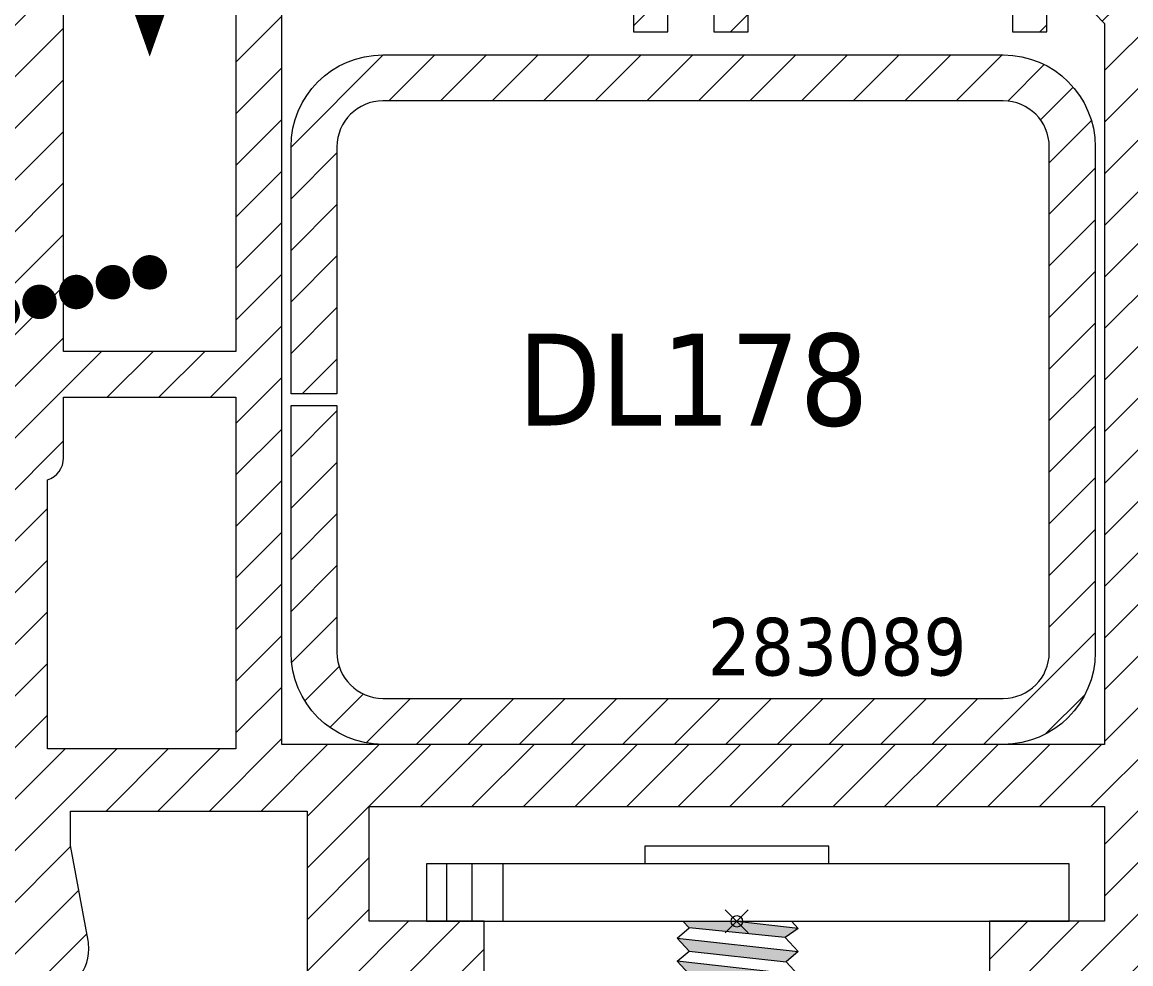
# Model space of a CAD drawing. Header units: millimetres. Extents: x -20000 to 230000, y -17405 to 25402.
# Drawn here: x 146561.4 to 146609.65, y -12549.92 to -12508.94 of the extents above; entities that cross this region are included whole.
import ezdxf

# ---------------------------------------------------------------- set-up
doc = ezdxf.new("R2010")
doc.units = ezdxf.units.MM
doc.header["$PDMODE"] = 35
doc.header["$PDSIZE"] = 0.5
doc.layers.get('0').update_dxf_attribs({"lineweight": 13})
doc.layers.get('Defpoints').update_dxf_attribs({"true_color": 0xc2a584})
doc.layers.add('0 - Invisible', color=43, linetype='Continuous', lineweight=0, plot=False)
for name, color, linetype, lineweight in [('1 - Acier', 160, 'Continuous', 13), ('1 - Cotation', 32, 'Continuous', 13), ('1 - PVC', 7, 'Continuous', 13)]:
    doc.layers.add(name, color=color, linetype=linetype, lineweight=lineweight)
doc.layers.add('1 - Cache', color=7, linetype='Continuous', lineweight=0, true_color=0xffffff)
doc.styles.add('Texte Poralu', font='tahomabd.ttf')
doc.dimstyles.new('100 - 1000', dxfattribs={"dimtxt": 15, "dimasz": 15, "dimexe": 5, "dimexo": 2.5, "dimgap": 8, "dimtad": 1, "dimdec": 1, "dimtxsty": 'Texte Poralu', "dimcen": 10, "dimazin": 0, "dimtfac": 1, "dimtdec": 1, "dimtmove": 0, "dimatfit": 3, "dimfxl": 1, "dimarcsym": 0})
doc.dimstyles.new('30 - 1000', dxfattribs={"dimtxt": 10, "dimasz": 10, "dimexe": 5, "dimexo": 2.5, "dimgap": 5, "dimtad": 1, "dimdec": 1, "dimtxsty": 'Texte Poralu', "dimcen": 5, "dimazin": 0, "dimtfac": 1, "dimtdec": 1, "dimtmove": 0, "dimatfit": 3, "dimfxl": 1, "dimarcsym": 0})

# ---------------------------------------------------------------- blocks, each defined once
blk = doc.blocks.new('*D1694')
at = {"layer": 'Defpoints', "color": 0, "lineweight": -2, "transparency": 16777216}
blk.add_line((147840.0000000001, -11795.66835877718), (147875.9922766959, -11795.66835877718), dxfattribs=at)
at = {"layer": 'Defpoints', "color": 0, "transparency": 16777216}
for p in [(147837.5000000001, -11795.66835877718), (147837.5000000002, -11795.66835877718), (143000, -14005.6683587772)]:
    blk.add_point(p, dxfattribs=at)
at = {"layer": 'Defpoints', "color": 0, "transparency": 16777216, "insert": (147859.2461383481, -11785.46352331714), "char_height": 10, "attachment_point": 5, "style": 'Texte Poralu'}
blk.add_mtext('2210', dxfattribs=at)
blk = doc.blocks.new('*D1695')
at = {"layer": 'Defpoints', "color": 0, "lineweight": -2, "transparency": 16777216}
blk.add_line((148120.0000000001, -11615.66835877718), (148155.9922766959, -11615.66835877718), dxfattribs=at)
at = {"layer": 'Defpoints', "color": 0, "transparency": 16777216}
for p in [(148117.5000000001, -11615.66835877718), (148117.5000000002, -11615.66835877718), (143000, -14005.6683587772)]:
    blk.add_point(p, dxfattribs=at)
at = {"layer": 'Defpoints', "color": 0, "transparency": 16777216, "insert": (148139.2461383481, -11605.46016535878), "char_height": 10, "attachment_point": 5, "style": 'Texte Poralu'}
blk.add_mtext('2390', dxfattribs=at)
blk = doc.blocks.new('*D1696')
at = {"layer": 'Defpoints', "color": 0, "lineweight": -2, "transparency": 16777216}
blk.add_line((148420.0000000001, -11505.6683587772), (148455.9922766959, -11505.6683587772), dxfattribs=at)
at = {"layer": 'Defpoints', "color": 0, "transparency": 16777216}
for p in [(148417.5000000001, -11505.6683587772), (148417.5000000001, -11505.6683587772), (143000, -14005.6683587772)]:
    blk.add_point(p, dxfattribs=at)
at = {"layer": 'Defpoints', "color": 0, "transparency": 16777216, "insert": (148439.246138348, -11495.46352331716), "char_height": 10, "attachment_point": 5, "style": 'Texte Poralu'}
blk.add_mtext('2500', dxfattribs=at)
blk = doc.blocks.new('*D1697')
at = {"layer": 'Defpoints', "color": 0, "lineweight": -2, "transparency": 16777216}
blk.add_line((147750.0000000001, -11805.66835877718), (147785.9922766962, -11805.66835877718), dxfattribs=at)
at = {"layer": 'Defpoints', "color": 0, "transparency": 16777216}
for p in [(147747.5000000001, -11805.66835877718), (147747.5000000005, -11805.66835877718), (143000, -14005.6683587772)]:
    blk.add_point(p, dxfattribs=at)
at = {"layer": 'Defpoints', "color": 0, "transparency": 16777216, "insert": (147769.2461383484, -11795.46352331714), "char_height": 10, "attachment_point": 5, "style": 'Texte Poralu'}
blk.add_mtext('2200', dxfattribs=at)
blk = doc.blocks.new('*U417')
at = {"layer": '1 - Acier', "linetype": 'ByBlock'}
h = blk.add_hatch(color=256, dxfattribs=at)
h.paths.add_polyline_path([(-0.1319388488609541, 9.094947017729282e-13), (-2.341059734662849, 9.094947017729282e-13), (-2.071149410279758, -0.2876097322105124), (2.100806369788188, -0.7085434022692425), (2.672532832795696, -0.3116070413443595)])
h.paths.add_polyline_path([(-2.598227167200093, -0.7321226444573767), (-2.071149410285215, -1.293763600085185), (2.145455075873543, -1.76227382147863), (2.672532832799334, -1.317760909228127)])
h.paths.add_polyline_path([(-2.598227167203731, -1.738276512335688), (-2.071149410281577, -2.299917467968953), (2.145455075879, -2.768427689362397), (2.672532832797515, -2.323914777110076)])
h.paths.add_polyline_path([(-2.598227167201912, -2.744430380219455), (-2.071149410285215, -3.306071335849083), (2.145455075879, -3.774581557242527), (2.672532832797515, -3.330068644990206)])
h.paths.add_polyline_path([(-2.598227167200093, -3.750584248103223), (-2.071149410283396, -4.312225203731032), (2.145455075879, -4.780735425126295), (2.672532832797515, -4.336222512872155)])
h.paths.add_polyline_path([(-2.598227167201912, -4.756738115983353), (-2.071149410283396, -5.3183790716148), (2.145455075880819, -5.786889293008244), (2.672532832799334, -5.342376380754104)])
h.paths.add_polyline_path([(-2.598227167201912, -5.762891983865302), (-2.071149410285215, -6.324532939494929), (2.145455075877181, -6.793043160886555), (2.672532832797515, -6.348530248637871)])
h.paths.add_polyline_path([(-2.598227167201912, -6.769045851747251), (-2.071149410285215, -7.330686807378697), (2.145455075877181, -7.799197028770323), (2.672532832797515, -7.35468411651982)])
h.paths.add_polyline_path([(-2.598227167200093, -7.7751997196292), (-2.071149410283396, -8.336840675260646), (2.145455075880819, -8.805350896652271), (2.672532832799334, -8.360837984398131)])
h.paths.add_polyline_path([(-2.598227167203731, -8.78135358750933), (-2.071149410283396, -9.342994543142595), (2.145455075879, -9.81150476453604), (2.672532832795696, -9.366991852281899)])
h.paths.add_polyline_path([(-2.598227167201912, -9.787507455391278), (-2.071149410283396, -10.34914841102272), (2.145455075879, -10.81765863241617), (2.672532832797515, -10.37314572016567)])
h.paths.add_polyline_path([(-2.598227167201912, -10.79366132327323), (-2.071149410283396, -11.35530227890649), (2.145455075875362, -11.82381250029994), (2.672532832795696, -11.3792995880458)])
h.paths.add_polyline_path([(-2.598227167201912, -11.79981519115518), (-2.071149410283396, -12.36145614678844), (2.145455075877181, -12.82996636818007), (2.672532832799334, -12.38545345592956)])
h.paths.add_polyline_path([(-2.598227167201912, -12.80596905903712), (-2.071149410283396, -13.36761001467039), (2.145455075877181, -13.83612023606383), (2.672532832795696, -13.39160732380969)])
h.paths.add_polyline_path([(-2.598227167200093, -13.81212292692271), (-2.071149410283396, -14.37376388255052), (2.145455075879, -14.84227410394396), (2.672532832799334, -14.39776119169346)])
h.paths.add_polyline_path([(-2.598227167201912, -14.81827679480284), (-2.071149410283396, -15.37991775043429), (-1.809540957738135, -15.40898527014633), (2.666520869714077, -15.40898527015179), (2.672532832793877, -15.40391505957177)])
for p, q in [((-2.598227167201912, -1.738276512339326), (-2.5702682626561, -1.714697270149372)), ((-2.071149410283396, -2.299917467968953), (-2.598227167201912, -1.738276512339326)), ((-2.598227167201912, -2.744430380219455), (-2.071149410283396, -2.299917467968953)), ((-2.071149410283396, -3.306071335850902), (-2.598227167201912, -2.744430380219455)), ((-2.598227167201912, -2.744430380219455), (2.672532832797515, -3.330068644990206)), ((2.672532832797515, -3.330068644990206), (2.145455075877181, -2.768427689360578)), ((-2.598227167201912, -3.750584248101404), (-2.071149410283396, -3.306071335850902)), ((2.145455075877181, -3.774581557242527), (-2.071149410283396, -3.306071335850902)), ((2.672532832797515, -3.330068644990206), (2.145455075877181, -3.774581557242527)), ((-2.071149410283396, -4.312225203732851), (-2.598227167201912, -3.750584248101404)), ((-2.598227167201912, -3.750584248101404), (2.672532832797515, -4.336222512872155)), ((2.672532832797515, -4.336222512872155), (2.145455075877181, -3.774581557242527)), ((-2.598227167201912, -4.756738115983353), (-2.071149410283396, -4.312225203732851)), ((2.145455075877181, -4.780735425124476), (-2.071149410283396, -4.312225203732851)), ((2.672532832797515, -4.336222512872155), (2.145455075877181, -4.780735425124476)), ((-2.071149410283396, -5.3183790716148), (-2.598227167201912, -4.756738115983353)), ((-2.598227167201912, -4.756738115983353), (2.672532832797515, -5.342376380754104)), ((2.672532832797515, -5.342376380754104), (2.145455075877181, -4.780735425124476)), ((-2.598227167201912, -5.762891983865302), (-2.071149410283396, -5.3183790716148)), ((-2.071149410283396, -6.324532939496748), (-2.598227167201912, -5.762891983865302)), ((-2.598227167201912, -5.762891983865302), (2.672532832797515, -6.348530248636052)), ((2.145455075877181, -5.786889293006425), (-2.071149410283396, -5.3183790716148)), ((2.672532832797515, -5.342376380754104), (2.145455075877181, -5.786889293006425)), ((2.672532832797515, -6.348530248636052), (2.145455075877181, -5.786889293006425)), ((-2.598227167201912, -6.769045851747251), (-2.071149410283396, -6.324532939496748)), ((2.145455075877181, -6.793043160888374), (-2.071149410283396, -6.324532939496748)), ((2.672532832797515, -6.348530248636052), (2.145455075877181, -6.793043160888374)), ((-2.071149410283396, -7.330686807378697), (-2.598227167201912, -6.769045851747251)), ((-2.598227167201912, -6.769045851747251), (2.672532832797515, -7.354684116518001)), ((2.672532832797515, -7.354684116518001), (2.145455075877181, -6.793043160888374)), ((-2.598227167201912, -7.7751997196292), (-2.071149410283396, -7.330686807378697)), ((2.145455075877181, -7.799197028770323), (-2.071149410283396, -7.330686807378697)), ((2.672532832797515, -7.354684116518001), (2.145455075877181, -7.799197028770323)), ((-2.071149410283396, -8.336840675260646), (-2.598227167201912, -7.7751997196292)), ((-2.598227167201912, -7.7751997196292), (2.672532832797515, -8.36083798439995)), ((2.672532832797515, -8.36083798439995), (2.145455075877181, -7.799197028770323)), ((-2.598227167201912, -8.781353587511148), (-2.071149410283396, -8.336840675260646)), ((2.145455075877181, -8.805350896652271), (-2.071149410283396, -8.336840675260646)), ((2.672532832797515, -8.36083798439995), (2.145455075877181, -8.805350896652271)), ((-2.071149410283396, -9.342994543142595), (-2.598227167201912, -8.781353587511148)), ((-2.598227167201912, -8.781353587511148), (2.672532832797515, -9.366991852281899)), ((2.672532832797515, -9.366991852281899), (2.145455075877181, -8.805350896652271)), ((-2.598227167201912, -9.787507455393097), (-2.071149410283396, -9.342994543142595)), ((2.145455075877181, -9.81150476453422), (-2.071149410283396, -9.342994543142595)), ((2.672532832797515, -9.366991852281899), (2.145455075877181, -9.81150476453422)), ((-2.071149410283396, -10.34914841102454), (-2.598227167201912, -9.787507455393097)), ((-2.598227167201912, -9.787507455393097), (2.672532832797515, -10.37314572016385)), ((2.672532832797515, -10.37314572016385), (2.145455075877181, -9.81150476453422)), ((-2.598227167201912, -10.79366132327505), (-2.071149410283396, -10.34914841102454)), ((2.145455075877181, -10.81765863241617), (-2.071149410283396, -10.34914841102454)), ((2.672532832797515, -10.37314572016385), (2.145455075877181, -10.81765863241617)), ((-2.071149410283396, -11.35530227890649), (-2.598227167201912, -10.79366132327505)), ((-2.598227167201912, -10.79366132327505), (2.672532832797515, -11.3792995880458)), ((2.672532832797515, -11.3792995880458), (2.145455075877181, -10.81765863241617)), ((-2.598227167201912, -11.79981519115699), (-2.071149410283396, -11.35530227890649)), ((2.145455075877181, -11.82381250029812), (-2.071149410283396, -11.35530227890649)), ((2.672532832797515, -11.3792995880458), (2.145455075877181, -11.82381250029812)), ((-2.071149410283396, -12.36145614678844), (-2.598227167201912, -11.79981519115699)), ((-2.598227167201912, -11.79981519115699), (2.672532832797515, -12.38545345592775)), ((2.672532832797515, -12.38545345592775), (2.145455075877181, -11.82381250029812)), ((-2.598227167201912, -12.80596905903894), (-2.071149410283396, -12.36145614678844)), ((2.145455075877181, -12.82996636818007), (-2.071149410283396, -12.36145614678844)), ((2.672532832797515, -12.38545345592775), (2.145455075877181, -12.82996636818007)), ((-2.071149410283396, -13.36761001467039), (-2.598227167201912, -12.80596905903894)), ((-2.598227167201912, -12.80596905903894), (2.672532832797515, -13.39160732380969)), ((2.672532832797515, -13.39160732380969), (2.145455075877181, -12.82996636818007)), ((-2.598227167201912, -13.81212292692089), (-2.071149410283396, -13.36761001467039)), ((2.145455075877181, -13.83612023606202), (-2.071149410283396, -13.36761001467039)), ((2.672532832797515, -13.39160732380969), (2.145455075877181, -13.83612023606202)), ((-2.071149410283396, -14.37376388255234), (-2.598227167201912, -13.81212292692089)), ((-2.598227167201912, -13.81212292692089), (2.672532832797515, -14.39776119169164)), ((2.672532832797515, -14.39776119169164), (2.145455075877181, -13.83612023606202)), ((-2.598227167201912, -14.81827679480284), (-2.071149410283396, -14.37376388255234)), ((2.145455075877181, -14.84227410394396), (-2.071149410283396, -14.37376388255234)), ((2.672532832797515, -14.39776119169164), (2.145455075877181, -14.84227410394396)), ((-2.071149410283396, -15.37991775043429), (-2.598227167201912, -14.81827679480284)), ((-2.598227167201912, -14.81827679480284), (2.672532832797515, -15.40391505957359)), ((2.672532832797515, -15.40391505957359), (2.145455075877181, -14.84227410394396)), ((-2.598227167201912, -15.40898527014997), (-2.598227167201912, -15.40898527014997)), ((-1.809540957749049, -15.40898527014633), (-2.071149410283396, -15.37991775043429)), ((2.666520869712258, -15.40898527015179), (-1.809540957749049, -15.40898527014633)), ((2.672532832797515, -15.40391505957359), (2.666520869712258, -15.40898527015179))]:
    blk.add_line(p, q, dxfattribs=at)
for points in [[(4.000000000000001, 2.499999999999091), (4.000000000000001, 3.269392237766624), (-4, 3.269392237766624), (-4, 2.500000000000909)], [(-12.63378229391128, 2.500000000000909), (-12.63378229391128, 9.094947017729282e-13)], [(-11.52694870436244, 2.500000000000909), (-11.52694870436244, 9.094947017729282e-13)], [(-10.17949923135529, 2.500000000000909), (-10.17949923135529, 9.094947017729282e-13)], [(-2.071149410283396, -1.293763600087004), (-2.598227167201912, -0.7321226444573767), (2.672532832797515, -1.317760909228127), (2.100806369786369, -0.7085434022692425), (-2.071149410283396, -0.2876097322068745), (-2.341059734664668, 9.094947017729282e-13)], [(2.380101985747388, 9.094947017729282e-13), (2.672532832797515, -0.3116070413461784), (-0.1319388488664111, 9.094947017729282e-13)], [(-2.598227167201912, -0.7321226444573767), (-2.071149410283396, -0.2876097322068745)], [(2.672532832797515, -0.3116070413461784), (2.100806369786369, -0.7085434022692425)], [(2.672532832797515, -1.317760909228127), (2.145455075877181, -1.76227382147863)]]:
    blk.add_lwpolyline(points, dxfattribs=at)
for points in [[(-13.5, 2.500000000000909), (-13.5, 9.094947017729282e-13), (14.45930138959739, -9.094947017729282e-13), (14.45930138959739, 2.499999999999091)], [(2.145455075877181, -1.76227382147863), (2.672532832797515, -2.323914777110076), (-2.598227167201912, -1.738276512339326), (-2.071149410283396, -1.293763600087004)], [(2.672532832797515, -2.323914777110076), (-2.598227167201912, -1.738276512339326), (-2.071149410283396, -2.299917467968953), (2.145455075877181, -2.768427689360578)]]:
    blk.add_lwpolyline(points, close=True, dxfattribs=at)
blk = doc.blocks.new('*U418')
at = {"layer": '1 - Acier', "linetype": 'ByBlock'}
h = blk.add_hatch(color=256, dxfattribs=at)
h.paths.add_polyline_path([(5.929604999999363, 1.317689999999857), (4.96329372923902, 1.493380243078718), (4.685162751720789, 1.607638021439925), (4.396052781119586, 1.690278267478789), (4.099554961920155, 1.740276696838919), (3.799334229241147, 1.757011359839453), (3.499115253480348, 1.740276696838919), (3.202613920439042, 1.690278267478789), (2.913505706759686, 1.607638021439925), (2.635379999999721, 1.493380243078718), (1.982281885319033, 1.608462016920384), (1.324262637721411, 1.690865078759089), (0.6629544358802448, 1.740392653558956), (7.105427357601002e-15, 1.756914729239725), (-0.6629526789602025, 1.740392653560775), (-1.32426088079955, 1.690865078760908), (-1.982281885320837, 1.608462016920384), (-2.635392298439903, 1.493380243080537), (-2.913525032879981, 1.607638021439925), (-3.202633246559337, 1.690278267480608), (-3.499131065760587, 1.740273183000681), (-3.799353555359623, 1.757007846001216), (-4.099570774200394, 1.740273183000681), (-4.396072107239881, 1.690274753640551), (-4.685178564001028, 1.607638021439925), (-4.963306027681021, 1.493380243080537), (-5.929604999999349, 1.317689999999857)])
h.paths.add_polyline_path([(-3.135392298439903, 5.095071513840594, -0.4142135623731282), (-2.635392298439903, 4.595071513840594, -0.4142135623730951), (-2.135392298439903, 5.095071513838775)])
h.paths.add_polyline_path([(2.135379999999721, 5.095071513838775, -0.4142135623731282), (2.635379999999721, 4.595071513838775, -0.4142135623730951), (3.135379999999721, 5.095071513838775)])
at = {"layer": '1 - Cache'}
h = blk.add_hatch(color=256, dxfattribs=at)
h.paths.add_polyline_path([(2.635379999999721, 1.493380243078718), (2.913505706759685, 1.607638021439925), (3.202613920439044, 1.690278267478789), (3.499115253480345, 1.740276696838919), (3.799334229239329, 1.757011359839453), (4.099554961920155, 1.740276696838919), (4.396052781119587, 1.690278267478788), (4.685162751718972, 1.607638021439926), (4.96329372923902, 1.493380243078718), (4.96329372923902, 4.595071513838775, 0.4142135623730951), (4.46329372923902, 5.095071513838775), (3.135379999999841, 5.095071513839093, 0.4142135623733516), (2.635379999999721, 4.595071513838775)])
h.paths.add_polyline_path([(0.6629544358802427, 1.740392653558956), (1.324262637719597, 1.690865078759088), (1.982281885319036, 1.608462016920385), (2.635379999999721, 1.493380243078718), (2.635379999999721, 4.595071513838775, -0.4142135623733516), (3.135379999999841, 5.095071513839093), (-3.135392298439903, 5.095071513840594, -0.4142135623730951), (-2.635392298439903, 4.595071513840594), (-2.635392298439903, 1.493380243080537), (-1.982281885320844, 1.608462016920383), (-1.324260880799536, 1.690865078760909), (-0.6629526789602057, 1.740392653560775), (1.013590467041649e-14, 1.756914729239724)])
h.paths.add_polyline_path([(-4.963306027681022, 1.493380243080537), (-4.685178564001024, 1.607638021439925), (-4.396072107239887, 1.690274753640551), (-4.099570774200391, 1.740273183000682), (-3.799353555359622, 1.757007846001215), (-3.499131065760588, 1.740273183000682), (-3.202633246561156, 1.690278267480608), (-2.91352503287998, 1.607638021439924), (-2.635392298439903, 1.493380243080537), (-2.635392298439903, 4.595071513840594, 0.4142135623730951), (-3.135392298439903, 5.095071513840594), (-4.463306027681021, 5.095071513840594, 0.4142135623730951), (-4.963306027681021, 4.595071513840594)])
h.paths.add_polyline_path([(5.929604999999357, 0), (5.929604999999362, 1.317689999999857), (-5.929604999999349, 1.317689999999857), (-5.929604999999349, 0)])
at = {"layer": '1 - Acier', "linetype": 'ByBlock'}
for points in [[(-5.929604999999349, 1.317689999999857), (-4.963306027681021, 1.493380243080537), (-4.685178564001028, 1.607638021439925), (-4.396072107239881, 1.690274753640551), (-4.099570774200394, 1.740273183000681), (-3.799353555359623, 1.757007846001216), (-3.499131065760587, 1.740273183000681), (-3.202633246561156, 1.690278267480608), (-2.913525032879981, 1.607638021439925), (-2.635392298439903, 1.493380243080537), (-1.982281885320837, 1.608462016920384), (-1.32426088079955, 1.690865078760908), (-0.6629526789602025, 1.740392653560775), (7.105427357601002e-15, 1.756914729239725), (0.6629544358802448, 1.740392653558956), (1.324262637719592, 1.690865078759089), (1.982281885319033, 1.608462016920384), (2.635379999999721, 1.493380243078718), (2.635379999999721, 4.595071513838775, -0.414213562373095), (3.135379999999721, 5.095071513838775)], [(-4.963306027681021, 1.493380243080537), (-4.963306027681021, 4.595071513840594, -0.414213562373095), (-4.463306027681021, 5.095071513840594), (-3.135392298439903, 5.095071513840594)], [(5.929604999999363, 1.317689999999857), (4.96329372923902, 1.493380243078718), (4.96329372923902, 4.595071513838775, 0.414213562373095), (4.46329372923902, 5.095071513838775), (-3.135392298439903, 5.095071513840594, -0.414213562373095), (-2.635392298439903, 4.595071513840594), (-2.635392298439903, 1.493380243080537)]]:
    blk.add_lwpolyline(points, format="xyb", dxfattribs=at)
blk.add_lwpolyline([(2.635379999999721, 1.493380243078718), (2.913505706759686, 1.607638021439925), (3.202613920439042, 1.690278267478789), (3.499115253480348, 1.740276696838919), (3.799334229239328, 1.757011359839453), (4.099554961920155, 1.740276696838919), (4.396052781119586, 1.690278267478789), (4.68516275171897, 1.607638021439925), (4.96329372923902, 1.493380243078718)], dxfattribs=at)
blk.add_lwpolyline([(-5.929604999999349, 1.317689999999857), (-5.929604999999349, 0), (5.929604999999356, 0), (5.929604999999363, 1.317689999999857)], close=True, dxfattribs=at)
blk = doc.blocks.new('*U419')
for name, p, rotation in [('*U417', (0, 0), 90), ('*U418', (4.200000000011637, 0), 270)]:
    blk.add_blockref(name, p, dxfattribs=dict(rotation=rotation))
blk = doc.blocks.new('Symbole Drainage')
at = {"const_width": 0.75}
for points in [[(9.358233741586446, 8.246171134407632, 1), (10.10823374158645, 8.246171134407632, 1)], [(6.144362030929187, 7.453225477365777, 1), (6.894362030929187, 7.453225477365777, 1)], [(7.751297886265093, 7.849698305886704, 1), (8.501297886265093, 7.849698305886704, 1)], [(4.537426175607834, 7.056752648903057, 1), (5.287426175607834, 7.056752648903057, 1)], [(2.930490320286481, 6.660279820382129, 1), (3.680490320286481, 6.660279820382129, 1)]]:
    blk.add_lwpolyline(points, format="xyb", close=True, dxfattribs=at)
at = {"const_width": 1.5}
blk.add_lwpolyline([(0, 3.538402208534535), (0, 5.061468216706999, -0.3450132197418266), (0.7604572427080711, 6.03235403256258), (3.137305479962379, 6.618784250342287)], format="xyb", dxfattribs=at)
blk.add_lwpolyline([(0, 0, 0, 2.5, 0), (0, 3.538402208534535, 2.5, 2.5, 0)], format="xyseb")
blk = doc.blocks.new('*U423')
at = {"const_width": 0.7499999999999998}
for points in [[(12.62664979158467, 3.290303273216153, -1), (13.28350388375839, 3.65230147985845, -1)], [(11.02792333119213, 2.861925809235695, -1), (11.68477742336585, 3.223924015877992, -1)], [(7.83047041035082, 2.005170881259714, -1), (8.487324502524537, 2.367169087902011, -1)], [(9.429196870743363, 2.433548345240172, -1), (10.08605096291708, 2.795546551882468, -1)], [(6.231743949958278, 1.576793417279256, -1), (6.88859804207577, 1.938791623906488, -1)]]:
    blk.add_lwpolyline(points, format="xyb", close=True, dxfattribs=at)
for points in [[(3.41783407702178, 0.9158058808015767, 1.5, 1.5, 0), (6.39284536598349, 1.712957753152357, 0, 0, 0)], [(0, 0, 0, 2.5, 0), (3.41783407702178, 0.9158058808015767, 2.5, 2.5, 0)]]:
    blk.add_lwpolyline(points, format="xyseb")
blk = doc.blocks.new('Rehau - Renfort TR 35 61')
at = {"layer": '1 - Acier', "linetype": 'ByBlock'}
h = blk.add_hatch(dxfattribs=at)
h.set_pattern_fill('ANSI31', color=256, scale=0.5, style=0)
h.set_pattern_definition([(45, (0, 0), (-1.122532015133644, 1.122532015133644), [])])
h.paths.add_polyline_path([(4, 15, 0.4142135623730951), (0, 11), (0, 0.25), (2, 0.25), (2, 11, -0.4142135623730951), (4, 13), (31, 13, -0.4142135623730951), (33, 11), (33, -11, -0.4142135623730951), (31, -13), (4, -13, -0.4142135623730951), (2, -11), (2, -0.25), (0, -0.25), (0, -11, 0.4142135623730951), (4, -15), (31, -15, 0.4142135623730951), (35, -11), (35, 11, 0.4142135623730951), (31, 15)])
blk.add_lwpolyline([(4, 15), (31, 15, -0.414213562373095), (35, 11), (35, -11, -0.414213562373095), (31, -15), (4, -15, -0.414213562373095), (0, -11), (0, -0.25), (2, -0.25), (2, -11, 0.414213562373095), (4, -13), (31, -13, 0.414213562373095), (33, -11), (33, 11, 0.414213562373095), (31, 13), (4, 13, 0.414213562373095), (2, 11), (2, 0.25), (0, 0.25), (0, 11, -0.414213562373095)], format="xyb", close=True, dxfattribs=at)
blk = doc.blocks.new('Rehau - DL178')
at = {"layer": '1 - PVC', "linetype": 'ByBlock'}
h = blk.add_hatch(dxfattribs=at)
h.set_pattern_fill('ANSI31', color=256, scale=0.5, style=0)
h.set_pattern_definition([(45, (178, 0), (-1.122532015133644, 1.122532015133644), [])])
h.paths.add_polyline_path([(121.7999999146963, 17.00058414602526, -0.4142991111666965), (119.8000000000029, 15), (118, 15), (3, 15), (3, 6.5), (3.766506847430719, 2.364487062906846, -0.04585421524098007), (3.799999999572024, 1.999958484385079, -0.4142074825651207), (1.80000000000291, 0), (0, 0), (1.455191522836685e-11, 32.0575640273164, -0.3969634610393625), (0.9407820716151036, 33.05580910592107), (118, 39.99999999999999), (118, 82.11598111863714, -0.3394542588634028), (119.4823619097879, 84.04783277120441), (130.5, 87), (132, 87), (132, 83.99474411166739, -0.3394542588643648), (131.8517638090125, 83.80155894643394), (130.7517638090212, 83.50681483471999, -0.4931454260308514), (130.5, 83.70000000001164), (130.5, 84.84096761187539), (127, 83.9031454383512), (127, 80.0968545616488), (130.5, 79.15903238812461), (130.5, 80.29999999998836, -0.4931454260311683), (130.7517638090212, 80.49318516528001), (131.851763809027, 80.19844105356606, -0.3394542588634323), (132, 80.00525588833261), (132, 77.5), (130.5, 77.5), (130.5, 62.22787593817338, 0.4374089726786848), (131.5784590957337, 61.23095860442845), (147.7210279193532, 62.50140632339753), (147.7218878971762, 62.50147400511195), (148, 62.22336190228818), (148.3256274349114, 62.5489893372287), (166.7624659905705, 63.99999999999999), (166.5, 67), (169, 67), (169, 61.5), (168.5, 61.5, 0.4142135623733614), (167.5, 60.5), (167.5, 60, 0.4142135623730951), (168.5, 59), (174.3000000000029, 59, 0.4142135623730951), (175.3000000000029, 60), (175.3000000000029, 64.29999999998836), (173, 64.29999999998836), (173, 67), (177, 67, -0.4142135623730951), (178, 66), (178, 25.90000000002328), (178, 3, -0.4142135623730951), (175, 0), (175, 15.40000000002328, -0.2360679774998377), (174.1999999999971, 17, -0.0458490148789121), (174.2334931525693, 17.36448706290685), (175, 21.5), (175, 23), (169.6999999999971, 23, 0.414213562373124), (168.6999999999971, 22), (168.6999999999971, 21.5, 0.4142135623730951), (169.6999999999971, 20.5), (170.1999999999971, 20.5), (170.1999999999971, 16, -0.4142135623730951), (169.6999999999971, 15.5), (161, 15.5), (161, 18.20000000001164), (166, 18.20000000001164), (166, 23.20000000001164), (148, 23.20000000001164), (134, 23.20000000001164), (134, 18.20000000001164), (139, 18.20000000001164), (139, 15.5), (131.8000000000029, 15.5, -0.4142135623730951), (131.3000000000029, 16), (131.3000000000029, 23), (121, 23), (121, 21.5), (121.7665068474307, 17.36448706290685, -0.0457758433759491)])
h.paths.add_polyline_path([(145.5, 59.61825869936728), (145.5, 56.90000000002328), (147, 56.90000000002328), (147, 59.73631125956308), (149, 59.89371467323507), (149, 56.90000000002328), (150.5, 56.90000000002328), (150.5, 60.01176723343088), (162, 60.91683686192845), (162, 56.90000000002328), (163.5, 56.90000000002328), (163.5, 61.03488942218245), (164.8000000000029, 61.13720164104598), (164.8560553819698, 61.1416132953018, 0.0605511267435118), (164.8084556077374, 60.25, 0.22796380476052), (166, 57.27236366062425), (166, 57.10172465076903), (166, 25.90000000002329), (130.1999999999971, 25.90000000002328), (130.1999999999971, 57.56843380007194), (130.1999999999971, 58.41412258491619), (133.6999999999971, 58.68957855878398)], flags=16)
h.paths.add_polyline_path([(128.1999999999971, 43), (120.6999999999971, 42.99999999999999), (120.6999999999971, 67), (128.1999999999971, 67)], flags=16)
h.paths.add_polyline_path([(128.1999999999971, 69), (120.6999999999971, 69), (120.6999999999971, 81.57885222707408), (124.6999999999971, 82.65064899681603), (124.6999999999971, 80.48051805567229, 0.339454258863445), (126.7753066737205, 77.77592574205482), (128.1999999999971, 77.39418031577952)], flags=16)
h.paths.add_polyline_path([(128.1999999999971, 41.00000000000001), (128.1999999999971, 25.70000000001164), (126.3000000000029, 25.70000000001164), (124, 25.70000000001164), (120, 25.70000000001165), (120, 37.413897450082, 0.3275382217185201), (120.6999999999971, 38.3678366515087), (120.6999999999971, 41)], flags=16)
h.paths.add_polyline_path([(168.3000000000029, 56.29999999998835), (168.6999999999971, 56.29999999998835), (168.6999999999971, 55.5, 0.5773502691896265), (170.1999999999971, 54.63397459621774), (170.1999999999971, 56.29999999998836), (171.8000000000029, 56.29999999998836), (171.8000000000029, 54.63397459621774, 0.5773502691896188), (173.3000000000029, 55.5), (173.3000000000029, 56.29999999998835), (175.3000000000029, 56.29999999998836), (175.3000000000029, 45), (168.3000000000029, 44.99999999999999)], flags=16)
h.paths.add_polyline_path([(168.3000000000029, 43), (175.3000000000029, 43), (175.3000000000029, 25.70000000001164), (168.3000000000029, 25.70000000001164)], flags=16)
h.paths.add_polyline_path([(118, 37.29525338229724), (118, 17.70000000001165), (115.3000000000029, 17.70000000001164), (82.30000000000291, 17.70000000001164), (82.30000000000292, 35.17745677212952)], flags=16)
h.paths.add_polyline_path([(80, 35.04101609415375), (80, 17.70000000001164), (62.30000000000292, 17.70000000001164), (62.30000000000292, 33.99101609416539)], flags=16)
h.paths.add_polyline_path([(60, 33.85457541618962), (60.00000000000001, 17.70000000001164), (42.30000000000291, 17.70000000001164), (42.3000000000029, 32.80457541620126)], flags=16)
h.paths.add_polyline_path([(40, 32.66813473822549), (40, 17.70000000001164), (22.30000000000291, 17.70000000001164), (22.30000000000291, 31.61813473823713)], flags=16)
h.paths.add_polyline_path([(20, 31.48169406026136), (20, 17.70000000001164), (2.700000000011641, 17.70000000001164), (2.700000000011641, 30.4554228738416)], flags=16)
at = {"layer": '0 - Invisible'}
blk.add_point((150, 18.20000000001164), dxfattribs=at)
at = {"layer": '1 - PVC', "linetype": 'ByBlock'}
blk.add_lwpolyline([(119.8000000000029, 15, 0.4142135623730951), (121.8000000000029, 17, 0.04584901487933227), (121.7665068474307, 17.36448706290685), (121, 21.5), (121, 23), (131.3000000000029, 23), (131.3000000000029, 16, 0.4142135623730951)], format="xyb", dxfattribs=at)
blk.add_lwpolyline([(139, 15.5), (139, 18.20000000001164), (134, 18.20000000001164), (134, 23.20000000001164), (148, 23.20000000001164), (166, 23.20000000001164), (166, 18.20000000001164), (161, 18.20000000001164), (161, 15.5)], dxfattribs=at)
blk.add_lwpolyline([(128.1999999999971, 43), (120.6999999999971, 43), (120.6999999999971, 67), (128.1999999999971, 67), (128.1999999999971, 43)], close=True, dxfattribs=at)
for points in [[(145.5, 59.61825869936729), (145.5, 56.90000000002328), (147, 56.90000000002328), (147, 59.73631125956308), (149, 59.89371467323508), (149, 56.90000000002328), (150.5, 56.90000000002328), (150.5, 60.01176723343087), (162, 60.91683686192846), (162, 56.90000000002328), (163.5, 56.90000000002328), (163.5, 61.03488942218246), (164.8000000000029, 61.13720164104598), (164.8560553819698, 61.1416132953018, 0.0605511267435118), (164.8084556077374, 60.25, 0.2279638047605199), (166, 57.27236366062425), (166, 57.10172465076903), (166, 25.90000000002328), (130.1999999999971, 25.90000000002328), (130.1999999999971, 57.56843380007194), (130.1999999999971, 58.41412258491619), (133.6999999999971, 58.68957855878398), (145.5, 59.61825869936729)], [(128.1999999999971, 41), (128.1999999999971, 25.70000000001164), (126.3000000000029, 25.70000000001164), (124, 25.70000000001164), (120, 25.70000000001164), (120, 37.413897450082, 0.3275382217185201), (120.6999999999971, 38.3678366515087), (120.6999999999971, 41), (128.1999999999971, 41)]]:
    blk.add_lwpolyline(points, format="xyb", close=True, dxfattribs=at)
blk = doc.blocks.new('*U368')
for name, p in [('Rehau - DL178', (-75, -10.00000000001819)), ('Symbole Drainage', (49.44999999999709, 45.81979960965691)), ('Rehau - Renfort TR 35 61', (55.59999999999854, 30.90000000000509)), ('*U423', (36.49492316232556, 32.96817378915036))]:
    blk.add_blockref(name, p)
at = {"rotation": 270}
blk.add_blockref('*U419', (75, 8.199999999993452), dxfattribs=at)
at = {"attachment_point": 5, "style": 'Texte Poralu'}
for s, insert, char_height in [('DL178', (73.09999999999127, 31.73421690002942), 4), ('283089', (79.36966933242365, 20.12494719358438), 2.5)]:
    blk.add_mtext(s, dxfattribs=dict(at, insert=insert, char_height=char_height))
blk = doc.blocks.new('*D1764')
at = {"layer": '1 - Cotation', "color": 0, "lineweight": -2, "transparency": 16777216}
for p, q in [((146520.0000000001, -11805.66835877718), (146867.4999999999, -11805.66835877718)), ((146862.4999999999, -11820.66835877718), (146862.4999999999, -12541.26779066064)), ((146620, -12556.26779066064), (146867.4999999999, -12556.26779066064))]:
    blk.add_line(p, q, dxfattribs=at)
at = {"layer": '1 - Cotation', "color": 0, "transparency": 16777216}
for points in [[(146859.9999999999, -11820.66835877718), (146864.9999999999, -11820.66835877718), (146862.4999999999, -11805.66835877718)], [(146859.9999999999, -12541.26779066064), (146864.9999999999, -12541.26779066064), (146862.4999999999, -12556.26779066064)]]:
    blk.add_solid(points, dxfattribs=at)
at = {"layer": 'Defpoints', "color": 0, "transparency": 16777216}
for p in [(146517.5000000001, -11805.66835877718), (146617.5, -12556.26779066064), (146862.4999999999, -12556.26779066064)]:
    blk.add_point(p, dxfattribs=at)
at = {"layer": '1 - Cotation', "color": 0, "transparency": 16777216, "insert": (146846.9999999999, -12180.96807471888), "char_height": 15, "attachment_point": 5, "rotation": 90, "style": 'Texte Poralu'}
blk.add_mtext('H', dxfattribs=at)
blk = doc.blocks.new('*D1748')
at = {"layer": 'Defpoints', "color": 0, "lineweight": -2, "transparency": 16777216}
blk.add_line((146620.0000000001, -11615.66835877718), (146655.9922766959, -11615.66835877718), dxfattribs=at)
at = {"layer": 'Defpoints', "color": 0, "transparency": 16777216}
for p in [(146617.5000000001, -11615.66835877718), (146617.5000000002, -11615.66835877718), (141500, -14005.6683587772)]:
    blk.add_point(p, dxfattribs=at)
at = {"layer": 'Defpoints', "color": 0, "transparency": 16777216, "insert": (146639.2461383481, -11605.46016535878), "char_height": 10, "attachment_point": 5, "style": 'Texte Poralu'}
blk.add_mtext('2390', dxfattribs=at)
blk = doc.blocks.new('*D1749')
at = {"layer": 'Defpoints', "color": 0, "lineweight": -2, "transparency": 16777216}
blk.add_line((146920.0000000001, -11505.6683587772), (146955.9922766959, -11505.6683587772), dxfattribs=at)
at = {"layer": 'Defpoints', "color": 0, "transparency": 16777216}
for p in [(146917.5000000001, -11505.6683587772), (146917.5000000001, -11505.6683587772), (141500, -14005.6683587772)]:
    blk.add_point(p, dxfattribs=at)
at = {"layer": 'Defpoints', "color": 0, "transparency": 16777216, "insert": (146939.246138348, -11495.46352331716), "char_height": 10, "attachment_point": 5, "style": 'Texte Poralu'}
blk.add_mtext('2500', dxfattribs=at)

msp = doc.modelspace()

# ---------------------------------------------------------------- block references
msp.add_blockref('*U368', (146517.5, -12556.26779066064))

# ---------------------------------------------------------------- dimensions: what is measured, and where the dimension line sits
at = {"layer": '1 - Cotation'}
dim = msp.add_linear_dim(base=(146862.4999999999, -12556.26779066064), p1=(146517.5000000001, -11805.66835877718), p2=(146617.5, -12556.26779066064), angle=90, text='H', dimstyle='100 - 1000', dxfattribs=at)
dim.commit()
dim.dimension.update_dxf_attribs({"geometry": '*D1764', "text_midpoint": (146846.9999999999, -12180.96807471888)})
at = {"layer": 'Defpoints'}
for feature_location, offset, origin, picture, middle in [((146917.5000000001, -11505.6683587772), (0, 0), (141500, -14005.6683587772), '*D1749', (146939.246138348, -11495.46352331716)), ((148417.5000000001, -11505.6683587772), (0, 0), (143000, -14005.6683587772), '*D1696', (148439.246138348, -11495.46352331716)), ((146617.5000000001, -11615.66835877718), (1.1641532182693481e-10, 0), (141500, -14005.6683587772), '*D1748', (146639.2461383481, -11605.46016535878)), ((148117.5000000001, -11615.66835877718), (1.1641532182693481e-10, 0), (143000, -14005.6683587772), '*D1695', (148139.2461383481, -11605.46016535878)), ((147837.5000000001, -11795.66835877718), (1.1641532182693481e-10, 0), (143000, -14005.6683587772), '*D1694', (147859.2461383481, -11785.46352331714)), ((147747.5000000001, -11805.66835877718), (4.0745362639427185e-10, 0), (143000, -14005.6683587772), '*D1697', (147769.2461383484, -11795.46352331714))]:
    dim = msp.add_ordinate_dim(feature_location=feature_location, offset=offset, dtype=0, origin=origin, dimstyle='30 - 1000', dxfattribs=at)
    dim.commit()
    dim.dimension.update_dxf_attribs({"geometry": picture, "text_midpoint": middle})

doc.saveas('drawing.dxf')
